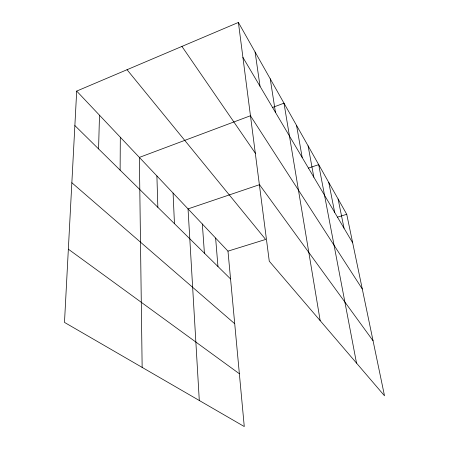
<?xml version="1.0" encoding="UTF-8"?>
<svg xmlns="http://www.w3.org/2000/svg" width="449" height="449" viewBox="0 0 449 449"><rect width="100%" height="100%" fill="white"/><g stroke="black" fill="none" stroke-linecap="round" stroke-linejoin="round"><path stroke-width="0.67" d="M120.119 170.143L120.31 137.231M98.567 148.911L99.498 115.213M76.689 91.085L64.488 322.404L244.267 426.55L227.98 251.143L76.689 91.085L238.397 22.45L346.74 214.291L384.512 395.805L269.265 261.189L238.397 22.45M250.795 115.623L139.375 157.403L142.148 367.394M272.274 107.575L283.987 103.18L320.165 320.642M259.803 184.584L188.041 208.892L199.294 400.497M308.289 168.162L318.695 164.637L356.523 363.106M227.98 251.143L265.645 239.452L127.045 69.713M337.446 217.17L346.74 214.291M68.349 249.184L239.362 373.736M71.857 182.76L234.72 323.718M74.871 125.568L230.562 278.941M259.348 184.466L373.063 340.78M181.935 46.415L255.638 153.659M250.469 115.797L362.276 288.965M242.909 57.371L352.678 242.825M338.097 198.991L344.029 228.21M328.78 182.49L334.679 212.411M308.087 145.852L313.84 177.209M296.559 125.439L302.188 157.526M270.231 78.816L275.456 112.362M255.105 52.033L260.022 86.287M215.615 238.06L217.967 266.538M202.342 224.017L204.418 253.191M173.078 193.053L174.459 223.675M156.903 175.946L157.852 207.315"/></g></svg>
